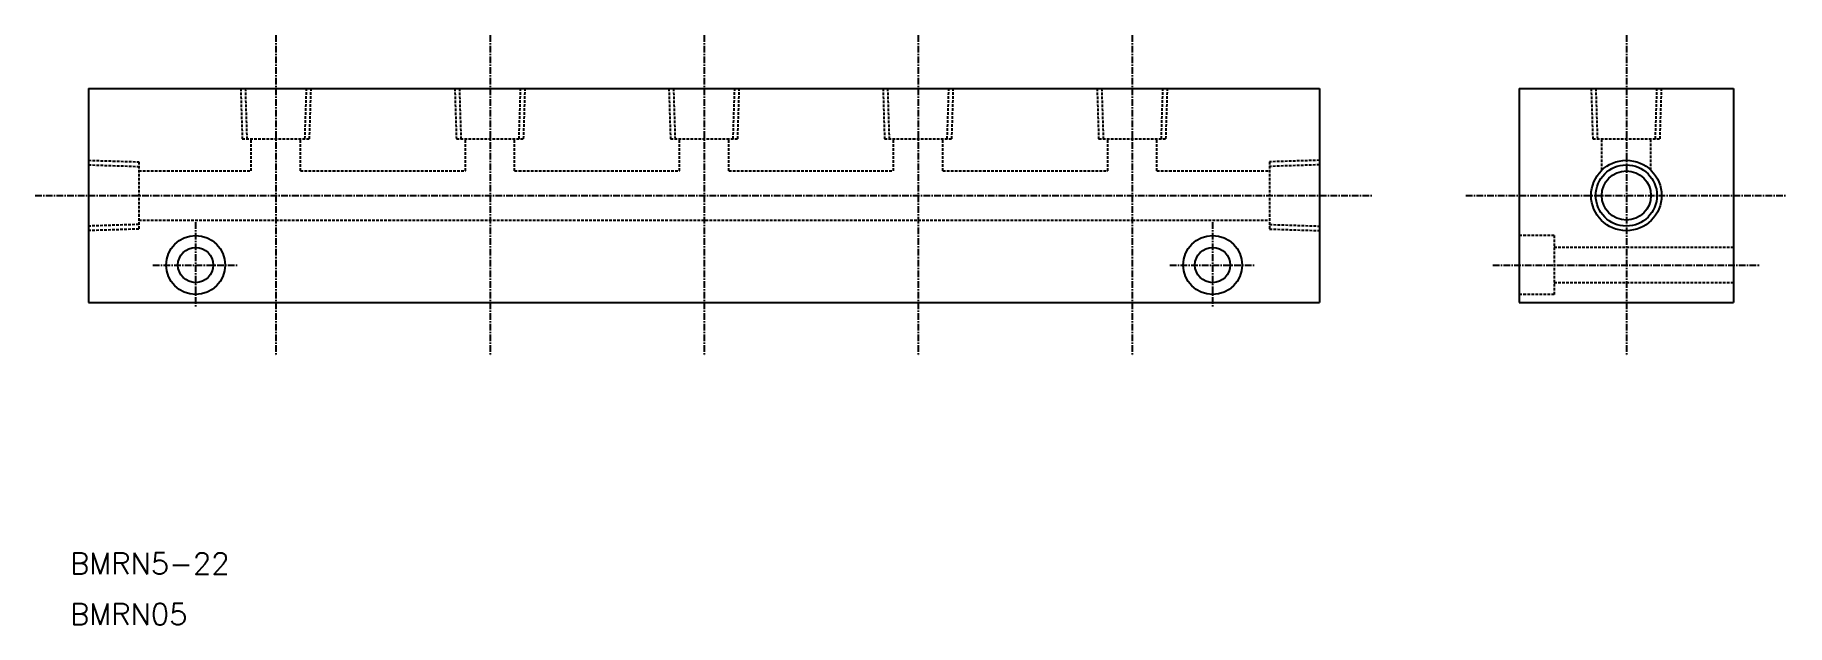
# Model space of a CAD drawing. Extents: x 70 to 397, y 149 to 259.
import ezdxf

# ---------------------------------------------------------------- set-up
doc = ezdxf.new("R2010")
doc.units = 0
doc.linetypes.add('CENTER', pattern=[2, 1.25, -0.25, 0.25, -0.25])
doc.linetypes.add('DASHED', pattern=[0.75, 0.5, -0.25])
doc.layers.get('0').update_dxf_attribs({"linetype": 'CONTINUOUS'})
doc.layers.add('CENTER', color=1, linetype='CENTER')
doc.styles.get("Standard").update_dxf_attribs({"font": 'txt.shx', "bigfont": '@extfont2.shx'})

msp = doc.modelspace()

# ---------------------------------------------------------------- linework, layer by layer
at = {"color": 7, "linetype": 'CONTINUOUS'}
for p, q in [((79.71, 249.1), (309.71, 249.1)), ((79.71, 249.1), (79.71, 209.1)), ((309.71, 249.1), (309.71, 209.1)), ((347.01, 249.1), (347.01, 209.1)), ((347.01, 249.1), (387.01, 249.1)), ((387.01, 249.1), (387.01, 209.1)), ((79.71, 209.1), (309.71, 209.1)), ((347.01, 209.1), (387.01, 209.1))]:
    msp.add_line(p, q, dxfattribs=at)
at = {"color": 3, "linetype": 'DASHED'}
for p, q in [((108.13, 249.1), (108.42, 239.7)), ((108.98, 249.13), (109.28, 239.7)), ((120.13, 239.7), (120.43, 249.13)), ((120.99, 239.7), (121.28, 249.1)), ((148.13, 249.1), (148.42, 239.7)), ((148.98, 249.13), (149.28, 239.7)), ((160.13, 239.7), (160.43, 249.13)), ((160.99, 239.7), (161.28, 249.1)), ((188.13, 249.1), (188.42, 239.7)), ((188.98, 249.13), (189.28, 239.7)), ((200.13, 239.7), (200.43, 249.13)), ((200.99, 239.7), (201.28, 249.1)), ((228.13, 249.1), (228.42, 239.7)), ((228.98, 249.13), (229.28, 239.7)), ((240.13, 239.7), (240.43, 249.13)), ((240.99, 239.7), (241.28, 249.1)), ((268.13, 249.1), (268.42, 239.7)), ((268.98, 249.13), (269.28, 239.7)), ((280.13, 239.7), (280.43, 249.13)), ((280.99, 239.7), (281.28, 249.1)), ((360.44, 249.1), (360.73, 239.7)), ((361.29, 249.13), (361.59, 239.7)), ((372.44, 239.7), (372.74, 249.13)), ((373.3, 239.7), (373.59, 249.1)), ((108.42, 239.7), (120.99, 239.7)), ((110.11, 233.7), (110.11, 239.7)), ((119.31, 233.7), (119.31, 239.7)), ((148.42, 239.7), (160.99, 239.7)), ((150.11, 233.7), (150.11, 239.7)), ((159.31, 233.7), (159.31, 239.7)), ((188.42, 239.7), (200.99, 239.7)), ((190.11, 233.7), (190.11, 239.7)), ((199.31, 233.7), (199.31, 239.7)), ((228.42, 239.7), (240.99, 239.7)), ((230.11, 233.7), (230.11, 239.7)), ((239.31, 233.7), (239.31, 239.7)), ((268.42, 239.7), (280.99, 239.7)), ((270.11, 233.7), (270.11, 239.7)), ((279.31, 233.7), (279.31, 239.7)), ((360.73, 239.7), (373.3, 239.7)), ((362.41, 233.81), (362.41, 239.7)), ((371.61, 233.81), (371.61, 239.7)), ((79.71, 235.68), (89.11, 235.39)), ((309.71, 235.68), (300.31, 235.39)), ((79.71, 234.83), (89.11, 234.53)), ((89.11, 235.39), (89.11, 222.82)), ((89.11, 233.7), (110.11, 233.7)), ((119.31, 233.7), (150.11, 233.7)), ((159.31, 233.7), (190.11, 233.7)), ((199.31, 233.7), (230.11, 233.7)), ((239.31, 233.7), (270.11, 233.7)), ((279.31, 233.7), (300.31, 233.7)), ((300.31, 235.39), (300.31, 222.82)), ((309.71, 234.83), (300.31, 234.53)), ((89.11, 223.68), (79.71, 223.38)), ((89.11, 222.82), (79.71, 222.53)), ((89.11, 224.5), (114.71, 224.5)), ((114.71, 224.5), (274.71, 224.5)), ((274.71, 224.5), (300.31, 224.5)), ((300.31, 223.68), (309.71, 223.38)), ((300.31, 222.82), (309.71, 222.53)), ((353.51, 221.6), (347.01, 221.6)), ((353.51, 221.6), (353.51, 210.6)), ((387.01, 219.4), (353.51, 219.4)), ((387.01, 212.8), (353.51, 212.8)), ((353.51, 210.6), (347.01, 210.6))]:
    msp.add_line(p, q, dxfattribs=at)
at = {"color": 3, "linetype": 'CONTINUOUS'}
msp.add_circle((367.01, 229.1), 6.58, dxfattribs=at)
at = {"color": 7, "linetype": 'CONTINUOUS'}
for centre, radius in [((367.01, 229.1), 5.72), ((367.01, 229.1), 4.6), ((99.71, 216.1), 5.5), ((99.71, 216.1), 3.3), ((289.71, 216.1), 5.5), ((289.71, 216.1), 3.3)]:
    msp.add_circle(centre, radius, dxfattribs=at)
at = {"layer": 'CENTER', "color": 1, "linetype": 'CENTER'}
for p, q in [((114.71, 259.1), (114.71, 199.1)), ((154.71, 259.1), (154.71, 199.1)), ((194.71, 259.1), (194.71, 199.1)), ((234.71, 259.1), (234.71, 199.1)), ((274.71, 259.1), (274.71, 199.1)), ((367.01, 259.1), (367.01, 199.1)), ((69.71, 229.1), (319.71, 229.1)), ((337.01, 229.1), (397.01, 229.1)), ((99.71, 224.1), (99.71, 208.1)), ((289.71, 224.1), (289.71, 208.1)), ((91.71, 216.1), (107.71, 216.1)), ((281.71, 216.1), (297.71, 216.1)), ((342.04, 216.1), (391.88, 216.1))]:
    msp.add_line(p, q, dxfattribs=at)

# ---------------------------------------------------------------- texts
at = {"color": 7, "linetype": 'CONTINUOUS'}
for s, p in [('BMRN5-22', (76.24, 158.27)), ('BMRN05', (76.24, 148.8))]:
    msp.add_text(s, height=4, dxfattribs=at).set_placement(p)

doc.saveas('drawing.dxf')
